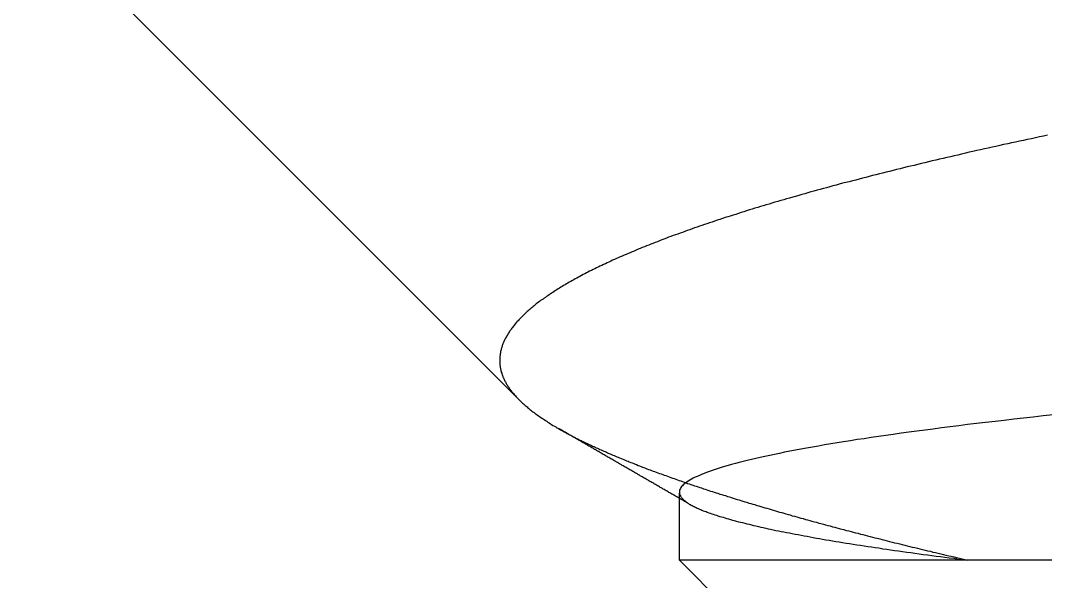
# Model space of a CAD drawing. Header units: millimetres. Extents: x 0 to 36.4, y -3.4 to 62.
# Drawn here: x 29.589 to 30.147, y 55.381 to 55.686 of the extents above; entities that cross this region are included whole.
import ezdxf

# ---------------------------------------------------------------- set-up
doc = ezdxf.new("R2010")
doc.units = ezdxf.units.MM

msp = doc.modelspace()

# ---------------------------------------------------------------- linework, layer by layer
at = {"color": 7, "linetype": 'Continuous'}
for p, q in [((29.8603, 55.4795), (29.5886, 55.7512)), ((30.148, 55.6237), (30.1458, 55.6232)), ((30.122, 55.6181), (30.1199, 55.6176)), ((30.1241, 55.6186), (30.122, 55.6181)), ((30.1263, 55.619), (30.1241, 55.6186)), ((30.1284, 55.6195), (30.1263, 55.619)), ((30.1305, 55.62), (30.1284, 55.6195)), ((30.1327, 55.6204), (30.1305, 55.62)), ((30.1349, 55.6209), (30.1327, 55.6204)), ((30.137, 55.6214), (30.1349, 55.6209)), ((30.1392, 55.6218), (30.137, 55.6214)), ((30.1414, 55.6223), (30.1392, 55.6218)), ((30.1436, 55.6228), (30.1414, 55.6223)), ((30.1458, 55.6232), (30.1436, 55.6228)), ((30.0972, 55.6125), (30.0951, 55.612)), ((30.0992, 55.6129), (30.0972, 55.6125)), ((30.1012, 55.6134), (30.0992, 55.6129)), ((30.1033, 55.6139), (30.1012, 55.6134)), ((30.1053, 55.6144), (30.1033, 55.6139)), ((30.1074, 55.6148), (30.1053, 55.6144)), ((30.1095, 55.6153), (30.1074, 55.6148)), ((30.1115, 55.6158), (30.1095, 55.6153)), ((30.1136, 55.6162), (30.1115, 55.6158)), ((30.1157, 55.6167), (30.1136, 55.6162)), ((30.1178, 55.6172), (30.1157, 55.6167)), ((30.1199, 55.6176), (30.1178, 55.6172)), ((30.0734, 55.6068), (30.0715, 55.6064)), ((30.0754, 55.6073), (30.0734, 55.6068)), ((30.0773, 55.6078), (30.0754, 55.6073)), ((30.0792, 55.6083), (30.0773, 55.6078)), ((30.0812, 55.6087), (30.0792, 55.6083)), ((30.0832, 55.6092), (30.0812, 55.6087)), ((30.0851, 55.6097), (30.0832, 55.6092)), ((30.0871, 55.6101), (30.0851, 55.6097)), ((30.0891, 55.6106), (30.0871, 55.6101)), ((30.0911, 55.6111), (30.0891, 55.6106)), ((30.0931, 55.6115), (30.0911, 55.6111)), ((30.0951, 55.612), (30.0931, 55.6115)), ((30.0508, 55.6012), (30.049, 55.6007)), ((30.0527, 55.6017), (30.0508, 55.6012)), ((30.0545, 55.6022), (30.0527, 55.6017)), ((30.0564, 55.6026), (30.0545, 55.6022)), ((30.0582, 55.6031), (30.0564, 55.6026)), ((30.0601, 55.6036), (30.0582, 55.6031)), ((30.062, 55.604), (30.0601, 55.6036)), ((30.0639, 55.6045), (30.062, 55.604)), ((30.0658, 55.605), (30.0639, 55.6045)), ((30.0677, 55.6054), (30.0658, 55.605)), ((30.0696, 55.6059), (30.0677, 55.6054)), ((30.0715, 55.6064), (30.0696, 55.6059)), ((30.0294, 55.5956), (30.0277, 55.5951)), ((30.0311, 55.5961), (30.0294, 55.5956)), ((30.0329, 55.5965), (30.0311, 55.5961)), ((30.0346, 55.597), (30.0329, 55.5965)), ((30.0364, 55.5975), (30.0346, 55.597)), ((30.0382, 55.5979), (30.0364, 55.5975)), ((30.04, 55.5984), (30.0382, 55.5979)), ((30.0418, 55.5989), (30.04, 55.5984)), ((30.0436, 55.5993), (30.0418, 55.5989)), ((30.0454, 55.5998), (30.0436, 55.5993)), ((30.0472, 55.6003), (30.0454, 55.5998)), ((30.049, 55.6007), (30.0472, 55.6003)), ((30.0092, 55.59), (30.0075, 55.5895)), ((30.0108, 55.5904), (30.0092, 55.59)), ((30.0125, 55.5909), (30.0108, 55.5904)), ((30.0141, 55.5914), (30.0125, 55.5909)), ((30.0158, 55.5918), (30.0141, 55.5914)), ((30.0175, 55.5923), (30.0158, 55.5918)), ((30.0191, 55.5928), (30.0175, 55.5923)), ((30.0208, 55.5932), (30.0191, 55.5928)), ((30.0225, 55.5937), (30.0208, 55.5932)), ((30.0242, 55.5942), (30.0225, 55.5937)), ((30.0259, 55.5946), (30.0242, 55.5942)), ((30.0277, 55.5951), (30.0259, 55.5946)), ((29.9902, 55.5844), (29.9886, 55.5839)), ((29.9917, 55.5848), (29.9902, 55.5844)), ((29.9932, 55.5853), (29.9917, 55.5848)), ((29.9948, 55.5858), (29.9932, 55.5853)), ((29.9964, 55.5862), (29.9948, 55.5858)), ((29.9979, 55.5867), (29.9964, 55.5862)), ((29.9995, 55.5872), (29.9979, 55.5867)), ((30.0011, 55.5876), (29.9995, 55.5872)), ((30.0027, 55.5881), (30.0011, 55.5876)), ((30.0043, 55.5886), (30.0027, 55.5881)), ((30.0059, 55.589), (30.0043, 55.5886)), ((30.0075, 55.5895), (30.0059, 55.589)), ((29.9724, 55.5788), (29.9709, 55.5783)), ((29.9738, 55.5792), (29.9724, 55.5788)), ((29.9752, 55.5797), (29.9738, 55.5792)), ((29.9767, 55.5802), (29.9752, 55.5797)), ((29.9782, 55.5806), (29.9767, 55.5802)), ((29.9796, 55.5811), (29.9782, 55.5806)), ((29.9811, 55.5816), (29.9796, 55.5811)), ((29.9826, 55.582), (29.9811, 55.5816)), ((29.9841, 55.5825), (29.9826, 55.582)), ((29.9856, 55.583), (29.9841, 55.5825)), ((29.9871, 55.5834), (29.9856, 55.583)), ((29.9886, 55.5839), (29.9871, 55.5834)), ((29.9558, 55.5732), (29.9544, 55.5727)), ((29.9571, 55.5736), (29.9558, 55.5732)), ((29.9584, 55.5741), (29.9571, 55.5736)), ((29.9598, 55.5746), (29.9584, 55.5741)), ((29.9612, 55.575), (29.9598, 55.5746)), ((29.9625, 55.5755), (29.9612, 55.575)), ((29.9639, 55.576), (29.9625, 55.5755)), ((29.9653, 55.5764), (29.9639, 55.576)), ((29.9667, 55.5769), (29.9653, 55.5764)), ((29.9681, 55.5774), (29.9667, 55.5769)), ((29.9695, 55.5778), (29.9681, 55.5774)), ((29.9709, 55.5783), (29.9695, 55.5778)), ((29.9404, 55.5676), (29.9391, 55.5671)), ((29.9416, 55.5681), (29.9404, 55.5676)), ((29.9429, 55.5685), (29.9416, 55.5681)), ((29.9441, 55.569), (29.9429, 55.5685)), ((29.9454, 55.5694), (29.9441, 55.569)), ((29.9466, 55.5699), (29.9454, 55.5694)), ((29.9479, 55.5704), (29.9466, 55.5699)), ((29.9492, 55.5708), (29.9479, 55.5704)), ((29.9505, 55.5713), (29.9492, 55.5708)), ((29.9518, 55.5718), (29.9505, 55.5713)), ((29.9531, 55.5722), (29.9518, 55.5718)), ((29.9544, 55.5727), (29.9531, 55.5722)), ((29.9273, 55.5625), (29.9262, 55.562)), ((29.9285, 55.563), (29.9273, 55.5625)), ((29.9296, 55.5634), (29.9285, 55.563)), ((29.9308, 55.5639), (29.9296, 55.5634)), ((29.932, 55.5643), (29.9308, 55.5639)), ((29.9331, 55.5648), (29.932, 55.5643)), ((29.9343, 55.5653), (29.9331, 55.5648)), ((29.9355, 55.5657), (29.9343, 55.5653)), ((29.9367, 55.5662), (29.9355, 55.5657)), ((29.9379, 55.5667), (29.9367, 55.5662)), ((29.9391, 55.5671), (29.9379, 55.5667)), ((29.9132, 55.5565), (29.9122, 55.556)), ((29.9142, 55.557), (29.9132, 55.5565)), ((29.9153, 55.5574), (29.9142, 55.557)), ((29.9163, 55.5579), (29.9153, 55.5574)), ((29.9174, 55.5583), (29.9163, 55.5579)), ((29.9185, 55.5588), (29.9174, 55.5583)), ((29.9195, 55.5593), (29.9185, 55.5588)), ((29.9206, 55.5597), (29.9195, 55.5593)), ((29.9217, 55.5602), (29.9206, 55.5597)), ((29.9228, 55.5606), (29.9217, 55.5602)), ((29.9239, 55.5611), (29.9228, 55.5606)), ((29.9251, 55.5616), (29.9239, 55.5611)), ((29.9262, 55.562), (29.9251, 55.5616)), ((29.9014, 55.551), (29.9005, 55.5505)), ((29.9023, 55.5514), (29.9014, 55.551)), ((29.9033, 55.5519), (29.9023, 55.5514)), ((29.9042, 55.5523), (29.9033, 55.5519)), ((29.9052, 55.5528), (29.9042, 55.5523)), ((29.9062, 55.5533), (29.9052, 55.5528)), ((29.9072, 55.5537), (29.9062, 55.5533)), ((29.9081, 55.5542), (29.9072, 55.5537)), ((29.9091, 55.5546), (29.9081, 55.5542)), ((29.9101, 55.5551), (29.9091, 55.5546)), ((29.9111, 55.5556), (29.9101, 55.5551)), ((29.9122, 55.556), (29.9111, 55.5556)), ((29.8908, 55.5455), (29.89, 55.545)), ((29.8916, 55.5459), (29.8908, 55.5455)), ((29.8925, 55.5464), (29.8916, 55.5459)), ((29.8933, 55.5468), (29.8925, 55.5464)), ((29.8942, 55.5473), (29.8933, 55.5468)), ((29.8951, 55.5478), (29.8942, 55.5473)), ((29.896, 55.5482), (29.8951, 55.5478)), ((29.8968, 55.5487), (29.896, 55.5482)), ((29.8977, 55.5491), (29.8968, 55.5487)), ((29.8986, 55.5496), (29.8977, 55.5491)), ((29.8996, 55.55), (29.8986, 55.5496)), ((29.9005, 55.5505), (29.8996, 55.55)), ((29.8814, 55.54), (29.8807, 55.5395)), ((29.8821, 55.5404), (29.8814, 55.54)), ((29.8829, 55.5409), (29.8821, 55.5404)), ((29.8836, 55.5413), (29.8829, 55.5409)), ((29.8844, 55.5418), (29.8836, 55.5413)), ((29.8852, 55.5423), (29.8844, 55.5418)), ((29.886, 55.5427), (29.8852, 55.5423)), ((29.8867, 55.5432), (29.886, 55.5427)), ((29.8875, 55.5436), (29.8867, 55.5432)), ((29.8883, 55.5441), (29.8875, 55.5436)), ((29.8892, 55.5445), (29.8883, 55.5441)), ((29.89, 55.545), (29.8892, 55.5445)), ((29.8732, 55.5345), (29.8726, 55.534)), ((29.8738, 55.5349), (29.8732, 55.5345)), ((29.8745, 55.5354), (29.8738, 55.5349)), ((29.8751, 55.5359), (29.8745, 55.5354)), ((29.8758, 55.5363), (29.8751, 55.5359)), ((29.8765, 55.5368), (29.8758, 55.5363)), ((29.8771, 55.5372), (29.8765, 55.5368)), ((29.8778, 55.5377), (29.8771, 55.5372)), ((29.8785, 55.5381), (29.8778, 55.5377)), ((29.8792, 55.5386), (29.8785, 55.5381)), ((29.88, 55.5391), (29.8792, 55.5386)), ((29.8807, 55.5395), (29.88, 55.5391)), ((29.8657, 55.5286), (29.8652, 55.5281)), ((29.8662, 55.529), (29.8657, 55.5286)), ((29.8667, 55.5295), (29.8662, 55.529)), ((29.8673, 55.5299), (29.8667, 55.5295)), ((29.8678, 55.5304), (29.8673, 55.5299)), ((29.8684, 55.5308), (29.8678, 55.5304)), ((29.869, 55.5313), (29.8684, 55.5308)), ((29.8695, 55.5318), (29.869, 55.5313)), ((29.8701, 55.5322), (29.8695, 55.5318)), ((29.8707, 55.5327), (29.8701, 55.5322)), ((29.8713, 55.5331), (29.8707, 55.5327)), ((29.8719, 55.5336), (29.8713, 55.5331)), ((29.8726, 55.534), (29.8719, 55.5336)), ((29.86, 55.5231), (29.8596, 55.5227)), ((29.8604, 55.5236), (29.86, 55.5231)), ((29.8609, 55.524), (29.8604, 55.5236)), ((29.8613, 55.5245), (29.8609, 55.524)), ((29.8618, 55.5249), (29.8613, 55.5245)), ((29.8622, 55.5254), (29.8618, 55.5249)), ((29.8627, 55.5258), (29.8622, 55.5254)), ((29.8632, 55.5263), (29.8627, 55.5258)), ((29.8636, 55.5268), (29.8632, 55.5263)), ((29.8641, 55.5272), (29.8636, 55.5268)), ((29.8646, 55.5277), (29.8641, 55.5272)), ((29.8652, 55.5281), (29.8646, 55.5277)), ((29.8556, 55.5177), (29.8552, 55.5172)), ((29.8559, 55.5181), (29.8556, 55.5177)), ((29.8562, 55.5186), (29.8559, 55.5181)), ((29.8566, 55.519), (29.8562, 55.5186)), ((29.8569, 55.5195), (29.8566, 55.519)), ((29.8573, 55.5199), (29.8569, 55.5195)), ((29.8576, 55.5204), (29.8573, 55.5199)), ((29.858, 55.5209), (29.8576, 55.5204)), ((29.8584, 55.5213), (29.858, 55.5209)), ((29.8588, 55.5218), (29.8584, 55.5213)), ((29.8592, 55.5222), (29.8588, 55.5218)), ((29.8596, 55.5227), (29.8592, 55.5222)), ((29.8521, 55.5118), (29.8519, 55.5114)), ((29.8523, 55.5123), (29.8521, 55.5118)), ((29.8526, 55.5127), (29.8523, 55.5123)), ((29.8528, 55.5132), (29.8526, 55.5127)), ((29.853, 55.5136), (29.8528, 55.5132)), ((29.8533, 55.5141), (29.853, 55.5136)), ((29.8535, 55.5145), (29.8533, 55.5141)), ((29.8538, 55.515), (29.8535, 55.5145)), ((29.8541, 55.5154), (29.8538, 55.515)), ((29.8544, 55.5159), (29.8541, 55.5154)), ((29.8546, 55.5163), (29.8544, 55.5159)), ((29.8549, 55.5168), (29.8546, 55.5163)), ((29.8552, 55.5172), (29.8549, 55.5168)), ((29.8502, 55.5065), (29.8501, 55.506)), ((29.8504, 55.5069), (29.8502, 55.5065)), ((29.8505, 55.5074), (29.8504, 55.5069)), ((29.8506, 55.5078), (29.8505, 55.5074)), ((29.8507, 55.5083), (29.8506, 55.5078)), ((29.8509, 55.5087), (29.8507, 55.5083)), ((29.851, 55.5091), (29.8509, 55.5087)), ((29.8512, 55.5096), (29.851, 55.5091)), ((29.8514, 55.51), (29.8512, 55.5096)), ((29.8515, 55.5105), (29.8514, 55.51)), ((29.8517, 55.5109), (29.8515, 55.5105)), ((29.8519, 55.5114), (29.8517, 55.5109)), ((29.8497, 55.5029), (29.8496, 55.5025)), ((29.8496, 55.5025), (29.8496, 55.502)), ((29.8496, 55.502), (29.8496, 55.5016)), ((29.8496, 55.5016), (29.8496, 55.5012)), ((29.8496, 55.5012), (29.8496, 55.5007)), ((29.8496, 55.5007), (29.8496, 55.5003)), ((29.8498, 55.5038), (29.8497, 55.5034)), ((29.8497, 55.5034), (29.8497, 55.5029)), ((29.8499, 55.5047), (29.8498, 55.5043)), ((29.8498, 55.5043), (29.8498, 55.5038)), ((29.85, 55.5051), (29.8499, 55.5047)), ((29.8501, 55.5056), (29.85, 55.5051)), ((29.8501, 55.506), (29.8501, 55.5056)), ((29.8496, 55.5003), (29.8496, 55.4998)), ((29.8496, 55.4998), (29.8497, 55.4994)), ((29.8497, 55.4994), (29.8497, 55.499)), ((29.8497, 55.499), (29.8497, 55.4985)), ((29.8497, 55.4985), (29.8498, 55.4981)), ((29.8498, 55.4981), (29.8499, 55.4976)), ((29.8499, 55.4976), (29.8499, 55.4972)), ((29.8499, 55.4972), (29.85, 55.4968)), ((29.85, 55.4968), (29.8501, 55.4963)), ((29.8501, 55.4963), (29.8502, 55.4959)), ((29.8502, 55.4959), (29.8503, 55.4955)), ((29.8503, 55.4955), (29.8504, 55.495)), ((29.8504, 55.495), (29.8505, 55.4946)), ((29.8505, 55.4946), (29.8507, 55.4941)), ((29.8507, 55.4941), (29.8508, 55.4937)), ((29.8508, 55.4937), (29.8509, 55.4933)), ((29.8509, 55.4933), (29.8511, 55.4928)), ((29.8511, 55.4928), (29.8513, 55.4924)), ((29.8513, 55.4924), (29.8514, 55.492)), ((29.8514, 55.492), (29.8516, 55.4915)), ((29.8516, 55.4915), (29.8518, 55.4911)), ((29.8518, 55.4911), (29.852, 55.4907)), ((29.852, 55.4907), (29.8522, 55.4903)), ((29.8522, 55.4903), (29.8524, 55.4898)), ((29.8524, 55.4898), (29.8527, 55.4894)), ((29.8527, 55.4894), (29.8529, 55.489)), ((29.8529, 55.489), (29.8531, 55.4885)), ((29.8531, 55.4885), (29.8534, 55.4881)), ((29.8534, 55.4881), (29.8537, 55.4877)), ((29.8537, 55.4877), (29.8539, 55.4872)), ((29.8539, 55.4872), (29.8542, 55.4868)), ((29.8542, 55.4868), (29.8545, 55.4864)), ((29.8545, 55.4864), (29.8548, 55.486)), ((29.8548, 55.486), (29.8551, 55.4855)), ((29.8551, 55.4855), (29.8554, 55.4851)), ((29.8554, 55.4851), (29.8557, 55.4847)), ((29.8557, 55.4847), (29.856, 55.4842)), ((29.856, 55.4842), (29.8564, 55.4838)), ((29.8564, 55.4838), (29.8567, 55.4834)), ((29.8567, 55.4834), (29.8571, 55.483)), ((29.8571, 55.483), (29.8575, 55.4825)), ((29.8575, 55.4825), (29.8578, 55.4821)), ((29.8578, 55.4821), (29.8582, 55.4817)), ((29.8582, 55.4817), (29.8586, 55.4812)), ((29.8586, 55.4812), (29.859, 55.4808)), ((29.859, 55.4808), (29.8594, 55.4804)), ((29.8594, 55.4804), (29.8598, 55.48)), ((29.8598, 55.48), (29.8603, 55.4795)), ((29.8603, 55.4795), (29.8607, 55.4791)), ((29.8607, 55.4791), (29.8611, 55.4787)), ((29.8611, 55.4787), (29.8616, 55.4782)), ((29.8616, 55.4782), (29.8621, 55.4778)), ((29.8621, 55.4778), (29.8625, 55.4774)), ((29.8625, 55.4774), (29.863, 55.477)), ((29.863, 55.477), (29.8635, 55.4765)), ((29.8635, 55.4765), (29.864, 55.4761)), ((29.864, 55.4761), (29.8645, 55.4757)), ((29.8645, 55.4757), (29.865, 55.4752)), ((29.865, 55.4752), (29.8655, 55.4748)), ((29.8655, 55.4748), (29.8661, 55.4744)), ((29.8661, 55.4744), (29.8666, 55.4739)), ((29.8666, 55.4739), (29.8672, 55.4735)), ((29.8672, 55.4735), (29.8677, 55.4731)), ((29.8677, 55.4731), (29.8683, 55.4727)), ((29.8683, 55.4727), (29.8689, 55.4722)), ((29.8689, 55.4722), (29.8695, 55.4718)), ((29.8695, 55.4718), (29.8701, 55.4714)), ((29.8701, 55.4714), (29.8707, 55.4709)), ((29.8707, 55.4709), (29.8713, 55.4705)), ((29.8713, 55.4705), (29.8719, 55.4701)), ((29.8719, 55.4701), (29.8725, 55.4696)), ((29.8725, 55.4696), (29.8732, 55.4692)), ((29.8732, 55.4692), (29.8738, 55.4688)), ((29.8738, 55.4688), (29.8745, 55.4683)), ((29.8745, 55.4683), (29.8752, 55.4679)), ((29.8752, 55.4679), (29.8758, 55.4675)), ((29.8758, 55.4675), (29.8765, 55.467)), ((30.1143, 55.4673), (30.1094, 55.4667)), ((30.1194, 55.4678), (30.1143, 55.4673)), ((30.1244, 55.4684), (30.1194, 55.4678)), ((30.1296, 55.469), (30.1244, 55.4684)), ((30.1349, 55.4696), (30.1296, 55.469)), ((30.1402, 55.4702), (30.1349, 55.4696)), ((30.1456, 55.4708), (30.1402, 55.4702)), ((30.151, 55.4714), (30.1456, 55.4708)), ((29.8765, 55.467), (29.8772, 55.4666)), ((29.8772, 55.4666), (29.8779, 55.4662)), ((29.8779, 55.4662), (29.8786, 55.4657)), ((29.8786, 55.4657), (29.8794, 55.4653)), ((29.8794, 55.4653), (29.8801, 55.4649)), ((29.8801, 55.4649), (29.8808, 55.4644)), ((29.8808, 55.4644), (29.8816, 55.464)), ((29.8822, 55.4637), (29.8816, 55.464)), ((29.8816, 55.464), (29.8821, 55.4637)), ((29.8821, 55.4637), (29.8826, 55.4634)), ((29.8827, 55.4634), (29.8822, 55.4637)), ((29.8826, 55.4634), (29.8831, 55.4631)), ((29.8832, 55.4631), (29.8827, 55.4634)), ((29.8831, 55.4631), (29.8837, 55.4628)), ((29.8837, 55.4628), (29.8832, 55.4631)), ((29.8842, 55.4625), (29.8837, 55.4628)), ((29.8837, 55.4628), (29.8842, 55.4625)), ((29.8848, 55.4622), (29.8842, 55.4625)), ((29.8842, 55.4625), (29.8847, 55.4622)), ((29.8847, 55.4622), (29.8853, 55.4619)), ((29.8853, 55.4619), (29.8848, 55.4622)), ((29.8858, 55.4616), (29.8853, 55.4619)), ((29.8853, 55.4619), (29.8858, 55.4616)), ((29.8863, 55.4613), (29.8858, 55.4616)), ((29.8858, 55.4616), (29.8864, 55.4613)), ((30.0725, 55.4619), (30.0682, 55.4614)), ((30.0768, 55.4625), (30.0725, 55.4619)), ((30.0813, 55.4631), (30.0768, 55.4625)), ((30.0858, 55.4637), (30.0813, 55.4631)), ((30.0903, 55.4643), (30.0858, 55.4637)), ((30.095, 55.4649), (30.0903, 55.4643)), ((30.0997, 55.4655), (30.095, 55.4649)), ((30.1045, 55.4661), (30.0997, 55.4655)), ((30.1094, 55.4667), (30.1045, 55.4661)), ((29.8868, 55.461), (29.8863, 55.4613)), ((29.8864, 55.4613), (29.8869, 55.461)), ((29.8873, 55.4607), (29.8868, 55.461)), ((29.8869, 55.461), (29.8875, 55.4607)), ((29.8879, 55.4604), (29.8873, 55.4607)), ((29.8875, 55.4607), (29.8881, 55.4604)), ((29.8884, 55.4601), (29.8879, 55.4604)), ((29.8881, 55.4604), (29.8886, 55.4601)), ((29.8889, 55.4598), (29.8884, 55.4601)), ((29.8886, 55.4601), (29.8892, 55.4598)), ((29.8894, 55.4595), (29.8889, 55.4598)), ((29.8892, 55.4598), (29.8898, 55.4595)), ((29.8899, 55.4592), (29.8894, 55.4595)), ((29.8898, 55.4595), (29.8904, 55.4592)), ((29.8905, 55.4589), (29.8899, 55.4592)), ((29.8904, 55.4592), (29.8909, 55.4589)), ((29.891, 55.4586), (29.8905, 55.4589)), ((29.8909, 55.4589), (29.8915, 55.4586)), ((29.8915, 55.4583), (29.891, 55.4586)), ((29.8915, 55.4586), (29.8921, 55.4583)), ((29.892, 55.458), (29.8915, 55.4583)), ((29.8925, 55.4577), (29.892, 55.458)), ((29.8921, 55.4583), (29.8927, 55.458)), ((29.8931, 55.4574), (29.8925, 55.4577)), ((29.8927, 55.458), (29.8933, 55.4577)), ((29.8936, 55.4571), (29.8931, 55.4574)), ((29.8933, 55.4577), (29.8939, 55.4574)), ((29.8941, 55.4568), (29.8936, 55.4571)), ((29.8939, 55.4574), (29.8945, 55.4571)), ((29.8946, 55.4565), (29.8941, 55.4568)), ((29.8945, 55.4571), (29.8952, 55.4568)), ((29.8951, 55.4562), (29.8946, 55.4565)), ((29.8956, 55.4559), (29.8951, 55.4562)), ((29.8952, 55.4568), (29.8958, 55.4565)), ((29.8958, 55.4565), (29.8964, 55.4562)), ((29.8964, 55.4562), (29.897, 55.4559)), ((30.0334, 55.4561), (30.0299, 55.4556)), ((30.0369, 55.4567), (30.0334, 55.4561)), ((30.0406, 55.4573), (30.0369, 55.4567)), ((30.0443, 55.4579), (30.0406, 55.4573)), ((30.0481, 55.4584), (30.0443, 55.4579)), ((30.0519, 55.459), (30.0481, 55.4584)), ((30.0559, 55.4596), (30.0519, 55.459)), ((30.0599, 55.4602), (30.0559, 55.4596)), ((30.064, 55.4608), (30.0599, 55.4602)), ((30.0682, 55.4614), (30.064, 55.4608)), ((29.8962, 55.4556), (29.8956, 55.4559)), ((29.8967, 55.4553), (29.8962, 55.4556)), ((29.8972, 55.455), (29.8967, 55.4553)), ((29.897, 55.4559), (29.8977, 55.4556)), ((29.8977, 55.4547), (29.8972, 55.455)), ((29.8977, 55.4556), (29.8983, 55.4553)), ((29.8982, 55.4544), (29.8977, 55.4547)), ((29.8988, 55.4541), (29.8982, 55.4544)), ((29.8983, 55.4553), (29.8989, 55.455)), ((29.8993, 55.4538), (29.8988, 55.4541)), ((29.8989, 55.455), (29.8996, 55.4547)), ((29.8998, 55.4535), (29.8993, 55.4538)), ((29.8996, 55.4547), (29.9002, 55.4544)), ((29.9003, 55.4532), (29.8998, 55.4535)), ((29.9002, 55.4544), (29.9009, 55.4541)), ((29.9008, 55.4529), (29.9003, 55.4532)), ((29.9013, 55.4526), (29.9008, 55.4529)), ((29.9009, 55.4541), (29.9016, 55.4538)), ((29.9019, 55.4523), (29.9013, 55.4526)), ((29.9016, 55.4538), (29.9022, 55.4535)), ((29.9024, 55.452), (29.9019, 55.4523)), ((29.9022, 55.4535), (29.9029, 55.4532)), ((29.9029, 55.4517), (29.9024, 55.452)), ((29.9029, 55.4532), (29.9036, 55.4529)), ((29.9034, 55.4514), (29.9029, 55.4517)), ((29.9039, 55.4511), (29.9034, 55.4514)), ((29.9036, 55.4529), (29.9042, 55.4526)), ((29.9045, 55.4508), (29.9039, 55.4511)), ((29.9042, 55.4526), (29.9049, 55.4523)), ((29.905, 55.4505), (29.9045, 55.4508)), ((29.9049, 55.4523), (29.9056, 55.452)), ((29.9055, 55.4502), (29.905, 55.4505)), ((29.9056, 55.452), (29.9063, 55.4517)), ((29.9063, 55.4517), (29.907, 55.4514)), ((29.907, 55.4514), (29.9077, 55.4511)), ((29.9077, 55.4511), (29.9084, 55.4508)), ((29.9084, 55.4508), (29.9091, 55.4504)), ((29.9091, 55.4504), (29.9098, 55.4501)), ((30.002, 55.4504), (29.9993, 55.4499)), ((30.0048, 55.451), (30.002, 55.4504)), ((30.0077, 55.4516), (30.0048, 55.451)), ((30.0107, 55.4521), (30.0077, 55.4516)), ((30.0137, 55.4527), (30.0107, 55.4521)), ((30.0168, 55.4533), (30.0137, 55.4527)), ((30.02, 55.4538), (30.0168, 55.4533)), ((30.0232, 55.4544), (30.02, 55.4538)), ((30.0265, 55.455), (30.0232, 55.4544)), ((30.0299, 55.4556), (30.0265, 55.455)), ((29.906, 55.4499), (29.9055, 55.4502)), ((29.9065, 55.4496), (29.906, 55.4499)), ((29.9071, 55.4493), (29.9065, 55.4496)), ((29.9076, 55.449), (29.9071, 55.4493)), ((29.9081, 55.4487), (29.9076, 55.449)), ((29.9086, 55.4484), (29.9081, 55.4487)), ((29.9091, 55.4481), (29.9086, 55.4484)), ((29.9096, 55.4478), (29.9091, 55.4481)), ((29.9102, 55.4475), (29.9096, 55.4478)), ((29.9098, 55.4501), (29.9105, 55.4498)), ((29.9107, 55.4472), (29.9102, 55.4475)), ((29.9105, 55.4498), (29.9112, 55.4495)), ((29.9112, 55.4469), (29.9107, 55.4472)), ((29.9112, 55.4495), (29.912, 55.4492)), ((29.9117, 55.4466), (29.9112, 55.4469)), ((29.9122, 55.4463), (29.9117, 55.4466)), ((29.912, 55.4492), (29.9127, 55.4489)), ((29.9128, 55.446), (29.9122, 55.4463)), ((29.9127, 55.4489), (29.9134, 55.4486)), ((29.9133, 55.4457), (29.9128, 55.446)), ((29.9138, 55.4454), (29.9133, 55.4457)), ((29.9134, 55.4486), (29.9142, 55.4483)), ((29.9143, 55.4451), (29.9138, 55.4454)), ((29.9142, 55.4483), (29.9149, 55.448)), ((29.9148, 55.4448), (29.9143, 55.4451)), ((29.9153, 55.4445), (29.9148, 55.4448)), ((29.9149, 55.448), (29.9157, 55.4477)), ((29.9157, 55.4477), (29.9164, 55.4474)), ((29.9164, 55.4474), (29.9172, 55.4471)), ((29.9172, 55.4471), (29.9179, 55.4467)), ((29.9179, 55.4467), (29.9187, 55.4464)), ((29.9187, 55.4464), (29.9195, 55.4461)), ((29.9195, 55.4461), (29.9202, 55.4458)), ((29.9202, 55.4458), (29.921, 55.4455)), ((29.921, 55.4455), (29.9218, 55.4452)), ((29.9218, 55.4452), (29.9226, 55.4449)), ((29.9226, 55.4449), (29.9234, 55.4446)), ((29.978, 55.4449), (29.9759, 55.4443)), ((29.98, 55.4454), (29.978, 55.4449)), ((29.9822, 55.446), (29.98, 55.4454)), ((29.9844, 55.4465), (29.9822, 55.446)), ((29.9867, 55.4471), (29.9844, 55.4465)), ((29.9891, 55.4476), (29.9867, 55.4471)), ((29.9915, 55.4482), (29.9891, 55.4476)), ((29.9941, 55.4488), (29.9915, 55.4482)), ((29.9967, 55.4493), (29.9941, 55.4488)), ((29.9993, 55.4499), (29.9967, 55.4493)), ((29.9159, 55.4442), (29.9153, 55.4445)), ((29.9164, 55.4439), (29.9159, 55.4442)), ((29.9169, 55.4436), (29.9164, 55.4439)), ((29.9174, 55.4433), (29.9169, 55.4436)), ((29.9179, 55.443), (29.9174, 55.4433)), ((29.9185, 55.4427), (29.9179, 55.443)), ((29.919, 55.4424), (29.9185, 55.4427)), ((29.9195, 55.4421), (29.919, 55.4424)), ((29.92, 55.4418), (29.9195, 55.4421)), ((29.9205, 55.4415), (29.92, 55.4418)), ((29.921, 55.4412), (29.9205, 55.4415)), ((29.9216, 55.4409), (29.921, 55.4412)), ((29.9221, 55.4406), (29.9216, 55.4409)), ((29.9226, 55.4403), (29.9221, 55.4406)), ((29.9231, 55.44), (29.9226, 55.4403)), ((29.9236, 55.4397), (29.9231, 55.44)), ((29.9234, 55.4446), (29.9242, 55.4443)), ((29.9242, 55.4394), (29.9236, 55.4397)), ((29.9242, 55.4443), (29.925, 55.4439)), ((29.9247, 55.4391), (29.9242, 55.4394)), ((29.925, 55.4439), (29.9258, 55.4436)), ((29.9258, 55.4436), (29.9266, 55.4433)), ((29.9266, 55.4433), (29.9274, 55.443)), ((29.9274, 55.443), (29.9282, 55.4427)), ((29.9282, 55.4427), (29.929, 55.4424)), ((29.929, 55.4424), (29.9298, 55.4421)), ((29.9298, 55.4421), (29.9307, 55.4417)), ((29.9307, 55.4417), (29.9315, 55.4414)), ((29.9315, 55.4414), (29.9323, 55.4411)), ((29.9323, 55.4411), (29.9332, 55.4408)), ((29.9332, 55.4408), (29.934, 55.4405)), ((29.934, 55.4405), (29.9349, 55.4402)), ((29.9349, 55.4402), (29.9358, 55.4399)), ((29.9358, 55.4399), (29.9366, 55.4395)), ((29.9366, 55.4395), (29.9375, 55.4392)), ((29.9375, 55.4392), (29.9384, 55.4389)), ((29.9609, 55.4395), (29.9596, 55.439)), ((29.9623, 55.44), (29.9609, 55.4395)), ((29.9638, 55.4406), (29.9623, 55.44)), ((29.9653, 55.4411), (29.9638, 55.4406)), ((29.9669, 55.4416), (29.9653, 55.4411)), ((29.9686, 55.4422), (29.9669, 55.4416)), ((29.9703, 55.4427), (29.9686, 55.4422)), ((29.9721, 55.4433), (29.9703, 55.4427)), ((29.974, 55.4438), (29.9721, 55.4433)), ((29.9759, 55.4443), (29.974, 55.4438)), ((29.9252, 55.4388), (29.9247, 55.4391)), ((29.9257, 55.4385), (29.9252, 55.4388)), ((29.9262, 55.4382), (29.9257, 55.4385)), ((29.9268, 55.4379), (29.9262, 55.4382)), ((29.9273, 55.4376), (29.9268, 55.4379)), ((29.9278, 55.4373), (29.9273, 55.4376)), ((29.9283, 55.437), (29.9278, 55.4373)), ((29.9288, 55.4367), (29.9283, 55.437)), ((29.9293, 55.4364), (29.9288, 55.4367)), ((29.9299, 55.4361), (29.9293, 55.4364)), ((29.9304, 55.4358), (29.9299, 55.4361)), ((29.9309, 55.4355), (29.9304, 55.4358)), ((29.9314, 55.4352), (29.9309, 55.4355)), ((29.9319, 55.4349), (29.9314, 55.4352)), ((29.9325, 55.4346), (29.9319, 55.4349)), ((29.933, 55.4343), (29.9325, 55.4346)), ((29.9335, 55.434), (29.933, 55.4343)), ((29.934, 55.4337), (29.9335, 55.434)), ((29.9345, 55.4334), (29.934, 55.4337)), ((29.9384, 55.4389), (29.9392, 55.4386)), ((29.9392, 55.4386), (29.9401, 55.4383)), ((29.9401, 55.4383), (29.941, 55.438)), ((29.941, 55.438), (29.9419, 55.4376)), ((29.9419, 55.4376), (29.9428, 55.4373)), ((29.9428, 55.4373), (29.9437, 55.437)), ((29.9437, 55.437), (29.9446, 55.4367)), ((29.9446, 55.4367), (29.9455, 55.4364)), ((29.9455, 55.4364), (29.9464, 55.436)), ((29.9464, 55.436), (29.9473, 55.4357)), ((29.9473, 55.4357), (29.9482, 55.4354)), ((29.9482, 55.4354), (29.9491, 55.4351)), ((29.9491, 55.4351), (29.9501, 55.4348)), ((29.9502, 55.4338), (29.9496, 55.4333)), ((29.9501, 55.4348), (29.951, 55.4345)), ((29.9508, 55.4343), (29.9502, 55.4338)), ((29.9515, 55.4348), (29.9508, 55.4343)), ((29.951, 55.4345), (29.9519, 55.4341)), ((29.9523, 55.4353), (29.9515, 55.4348)), ((29.9519, 55.4341), (29.9529, 55.4338)), ((29.9531, 55.4358), (29.9523, 55.4353)), ((29.9529, 55.4338), (29.9538, 55.4335)), ((29.954, 55.4364), (29.9531, 55.4358)), ((29.955, 55.4369), (29.954, 55.4364)), ((29.9561, 55.4374), (29.955, 55.4369)), ((29.9572, 55.4379), (29.9561, 55.4374)), ((29.9584, 55.4384), (29.9572, 55.4379)), ((29.9596, 55.439), (29.9584, 55.4384)), ((29.935, 55.4331), (29.9345, 55.4334)), ((29.9356, 55.4328), (29.935, 55.4331)), ((29.9361, 55.4325), (29.9356, 55.4328)), ((29.9366, 55.4322), (29.9361, 55.4325)), ((29.9371, 55.4319), (29.9366, 55.4322)), ((29.9376, 55.4316), (29.9371, 55.4319)), ((29.9382, 55.4313), (29.9376, 55.4316)), ((29.9387, 55.431), (29.9382, 55.4313)), ((29.9392, 55.4307), (29.9387, 55.431)), ((29.9397, 55.4304), (29.9392, 55.4307)), ((29.9402, 55.4301), (29.9397, 55.4304)), ((29.9408, 55.4298), (29.9402, 55.4301)), ((29.9413, 55.4295), (29.9408, 55.4298)), ((29.9418, 55.4292), (29.9413, 55.4295)), ((29.9423, 55.4289), (29.9418, 55.4292)), ((29.9428, 55.4286), (29.9423, 55.4289)), ((29.9433, 55.4283), (29.9428, 55.4286)), ((29.9439, 55.428), (29.9433, 55.4283)), ((29.94749, 55.3923), (29.9475, 55.4287)), ((29.9476, 55.4303), (29.9475, 55.4298)), ((29.9475, 55.4298), (29.9475, 55.4293)), ((29.9475, 55.4293), (29.9475, 55.429)), ((29.9475, 55.429), (29.9475, 55.4287)), ((29.9475, 55.4287), (29.9476, 55.4285)), ((29.9478, 55.4308), (29.9476, 55.4303)), ((29.9476, 55.4285), (29.9476, 55.4282)), ((29.9476, 55.4282), (29.9477, 55.428)), ((29.948, 55.4313), (29.9478, 55.4308)), ((29.9483, 55.4318), (29.948, 55.4313)), ((29.9487, 55.4323), (29.9483, 55.4318)), ((29.9491, 55.4328), (29.9487, 55.4323)), ((29.9496, 55.4333), (29.9491, 55.4328)), ((29.9538, 55.4335), (29.9548, 55.4332)), ((29.9548, 55.4332), (29.9557, 55.4328)), ((29.9557, 55.4328), (29.9567, 55.4325)), ((29.9567, 55.4325), (29.9577, 55.4322)), ((29.9577, 55.4322), (29.9586, 55.4319)), ((29.9586, 55.4319), (29.9596, 55.4316)), ((29.9596, 55.4316), (29.9606, 55.4312)), ((29.9606, 55.4312), (29.9616, 55.4309)), ((29.9616, 55.4309), (29.9625, 55.4306)), ((29.9625, 55.4306), (29.9635, 55.4303)), ((29.9635, 55.4303), (29.9645, 55.4299)), ((29.9645, 55.4299), (29.9655, 55.4296)), ((29.9655, 55.4296), (29.9665, 55.4293)), ((29.9665, 55.4293), (29.9675, 55.429)), ((29.9675, 55.429), (29.9685, 55.4287)), ((29.9685, 55.4287), (29.9696, 55.4283)), ((29.9696, 55.4283), (29.9706, 55.428)), ((29.9444, 55.4277), (29.9439, 55.428)), ((29.9449, 55.4274), (29.9444, 55.4277)), ((29.9454, 55.4271), (29.9449, 55.4274)), ((29.9459, 55.4268), (29.9454, 55.4271)), ((29.9465, 55.4265), (29.9459, 55.4268)), ((29.947, 55.4262), (29.9465, 55.4265)), ((29.9476, 55.4259), (29.947, 55.4262)), ((29.9477, 55.4258), (29.9476, 55.4259)), ((29.9477, 55.428), (29.9478, 55.4277)), ((29.9479, 55.4257), (29.9477, 55.4258)), ((29.9478, 55.4277), (29.948, 55.4274)), ((29.948, 55.4257), (29.9479, 55.4257)), ((29.948, 55.4274), (29.9481, 55.4272)), ((29.9482, 55.4255), (29.948, 55.4257)), ((29.9481, 55.4272), (29.9483, 55.4269)), ((29.9485, 55.4254), (29.9482, 55.4255)), ((29.9483, 55.4269), (29.9484, 55.4266)), ((29.9484, 55.4266), (29.9486, 55.4264)), ((29.9486, 55.4264), (29.9489, 55.4261)), ((29.9488, 55.4251), (29.9487, 55.4253)), ((29.9488, 55.4251), (29.9487, 55.4253)), ((29.949, 55.4251), (29.9488, 55.4251)), ((29.9489, 55.4261), (29.9491, 55.4258)), ((29.949, 55.4252), (29.949, 55.4251)), ((29.9491, 55.4258), (29.9493, 55.4256)), ((29.9493, 55.4256), (29.9496, 55.4253)), ((29.9493, 55.4256), (29.9494, 55.4249)), ((29.9497, 55.4247), (29.9494, 55.4249)), ((29.9496, 55.4253), (29.9499, 55.425)), ((29.9496, 55.4253), (29.9497, 55.4247)), ((29.9501, 55.4244), (29.9497, 55.4247)), ((29.9499, 55.425), (29.9502, 55.4248)), ((29.9501, 55.4244), (29.9499, 55.425)), ((29.9503, 55.4243), (29.9501, 55.4244)), ((29.9502, 55.4248), (29.9506, 55.4245)), ((29.9504, 55.4242), (29.9503, 55.4243)), ((29.9506, 55.4245), (29.9509, 55.4242)), ((29.9509, 55.424), (29.9506, 55.4245)), ((29.9509, 55.4242), (29.9513, 55.4239)), ((29.9509, 55.4242), (29.9509, 55.424)), ((29.9513, 55.4239), (29.9511, 55.4239)), ((29.9513, 55.4239), (29.9517, 55.4237)), ((29.9515, 55.4236), (29.9513, 55.4239)), ((29.9517, 55.4235), (29.9515, 55.4236)), ((29.9517, 55.4237), (29.9521, 55.4234)), ((29.9518, 55.4235), (29.9517, 55.4235)), ((29.9521, 55.4233), (29.9518, 55.4235)), ((29.9521, 55.4234), (29.9525, 55.4231)), ((29.9521, 55.4234), (29.9521, 55.4233)), ((29.9525, 55.4231), (29.9529, 55.4228)), ((29.9527, 55.4229), (29.9525, 55.4231)), ((29.9529, 55.4228), (29.9527, 55.4229)), ((29.9529, 55.4228), (29.9534, 55.4226)), ((29.9534, 55.4228), (29.9534, 55.4226)), ((29.9534, 55.4226), (29.9539, 55.4223)), ((29.9706, 55.428), (29.9716, 55.4277)), ((29.9716, 55.4277), (29.9726, 55.4274)), ((29.9726, 55.4274), (29.9737, 55.427)), ((29.9737, 55.427), (29.9747, 55.4267)), ((29.9747, 55.4267), (29.9757, 55.4264)), ((29.9757, 55.4264), (29.9768, 55.4261)), ((29.9768, 55.4261), (29.9778, 55.4257)), ((29.9778, 55.4257), (29.9789, 55.4254)), ((29.9789, 55.4254), (29.98, 55.4251)), ((29.98, 55.4251), (29.981, 55.4248)), ((29.981, 55.4248), (29.9821, 55.4244)), ((29.9821, 55.4244), (29.9832, 55.4241)), ((29.9832, 55.4241), (29.9842, 55.4238)), ((29.9842, 55.4238), (29.9853, 55.4234)), ((29.9853, 55.4234), (29.9864, 55.4231)), ((29.9864, 55.4231), (29.9875, 55.4228)), ((29.9875, 55.4228), (29.9886, 55.4225)), ((29.9886, 55.4225), (29.9897, 55.4221)), ((29.9539, 55.4223), (29.9544, 55.422)), ((29.9544, 55.422), (29.9549, 55.4217)), ((29.9549, 55.4217), (29.9555, 55.4215)), ((29.9555, 55.4215), (29.956, 55.4212)), ((29.956, 55.4212), (29.9566, 55.4209)), ((29.9566, 55.4209), (29.9572, 55.4206)), ((29.9572, 55.4206), (29.9578, 55.4204)), ((29.9578, 55.4204), (29.9585, 55.4201)), ((29.9585, 55.4201), (29.9591, 55.4198)), ((29.9591, 55.4198), (29.9598, 55.4195)), ((29.9598, 55.4195), (29.9605, 55.4192)), ((29.9605, 55.4192), (29.9612, 55.419)), ((29.9612, 55.419), (29.962, 55.4187)), ((29.962, 55.4187), (29.9627, 55.4184)), ((29.9627, 55.4184), (29.9635, 55.4181)), ((29.9635, 55.4181), (29.9643, 55.4178)), ((29.9643, 55.4178), (29.9651, 55.4175)), ((29.9651, 55.4175), (29.9659, 55.4173)), ((29.9659, 55.4173), (29.9668, 55.417)), ((29.9668, 55.417), (29.9677, 55.4167)), ((29.9897, 55.4221), (29.9908, 55.4218)), ((29.9908, 55.4218), (29.9919, 55.4215)), ((29.9919, 55.4215), (29.993, 55.4211)), ((29.993, 55.4211), (29.9941, 55.4208)), ((29.9941, 55.4208), (29.9952, 55.4205)), ((29.9952, 55.4205), (29.9964, 55.4202)), ((29.9964, 55.4202), (29.9975, 55.4198)), ((29.9975, 55.4198), (29.9986, 55.4195)), ((29.9986, 55.4195), (29.9998, 55.4192)), ((29.9998, 55.4192), (30.0009, 55.4188)), ((30.0009, 55.4188), (30.002, 55.4185)), ((30.002, 55.4185), (30.0032, 55.4182)), ((30.0032, 55.4182), (30.0044, 55.4179)), ((30.0044, 55.4179), (30.0055, 55.4175)), ((30.0055, 55.4175), (30.0067, 55.4172)), ((30.0067, 55.4172), (30.0078, 55.4169)), ((30.0078, 55.4169), (30.009, 55.4165)), ((29.9677, 55.4167), (29.9685, 55.4164)), ((29.9685, 55.4164), (29.9695, 55.4161)), ((29.9695, 55.4161), (29.9704, 55.4158)), ((29.9704, 55.4158), (29.9713, 55.4156)), ((29.9713, 55.4156), (29.9723, 55.4153)), ((29.9723, 55.4153), (29.9733, 55.415)), ((29.9733, 55.415), (29.9743, 55.4147)), ((29.9743, 55.4147), (29.9753, 55.4144)), ((29.9753, 55.4144), (29.9764, 55.4141)), ((29.9764, 55.4141), (29.9774, 55.4138)), ((29.9774, 55.4138), (29.9785, 55.4135)), ((29.9785, 55.4135), (29.9796, 55.4132)), ((29.9796, 55.4132), (29.9808, 55.413)), ((29.9808, 55.413), (29.9819, 55.4127)), ((29.9819, 55.4127), (29.9831, 55.4124)), ((29.9831, 55.4124), (29.9843, 55.4121)), ((29.9843, 55.4121), (29.9855, 55.4118)), ((29.9855, 55.4118), (29.9867, 55.4115)), ((29.9867, 55.4115), (29.9879, 55.4112)), ((30.009, 55.4165), (30.0102, 55.4162)), ((30.0102, 55.4162), (30.0114, 55.4159)), ((30.0114, 55.4159), (30.0125, 55.4155)), ((30.0125, 55.4155), (30.0137, 55.4152)), ((30.0137, 55.4152), (30.0149, 55.4149)), ((30.0149, 55.4149), (30.0161, 55.4145)), ((30.0161, 55.4145), (30.0173, 55.4142)), ((30.0173, 55.4142), (30.0185, 55.4139)), ((30.0185, 55.4139), (30.0197, 55.4135)), ((30.0197, 55.4135), (30.021, 55.4132)), ((30.021, 55.4132), (30.0222, 55.4129)), ((30.0222, 55.4129), (30.0234, 55.4125)), ((30.0234, 55.4125), (30.0246, 55.4122)), ((30.0246, 55.4122), (30.0259, 55.4119)), ((30.0259, 55.4119), (30.0271, 55.4115)), ((30.0271, 55.4115), (30.0283, 55.4112)), ((29.9879, 55.4112), (29.9892, 55.4109)), ((29.9892, 55.4109), (29.9905, 55.4106)), ((29.9905, 55.4106), (29.9918, 55.4103)), ((29.9918, 55.4103), (29.9931, 55.41)), ((29.9931, 55.41), (29.9945, 55.4097)), ((29.9945, 55.4097), (29.9958, 55.4094)), ((29.9958, 55.4094), (29.9972, 55.4091)), ((29.9972, 55.4091), (29.9986, 55.4088)), ((29.9986, 55.4088), (30, 55.4085)), ((30, 55.4085), (30.0015, 55.4082)), ((30.0015, 55.4082), (30.003, 55.4079)), ((30.003, 55.4079), (30.0044, 55.4077)), ((30.0044, 55.4077), (30.0059, 55.4074)), ((30.0059, 55.4074), (30.0075, 55.4071)), ((30.0075, 55.4071), (30.009, 55.4068)), ((30.009, 55.4068), (30.0106, 55.4065)), ((30.0106, 55.4065), (30.0122, 55.4062)), ((30.0122, 55.4062), (30.0138, 55.4059)), ((30.0138, 55.4059), (30.0154, 55.4056)), ((30.0283, 55.4112), (30.0296, 55.4109)), ((30.0296, 55.4109), (30.0308, 55.4105)), ((30.0308, 55.4105), (30.0321, 55.4102)), ((30.0321, 55.4102), (30.0333, 55.4099)), ((30.0333, 55.4099), (30.0346, 55.4095)), ((30.0346, 55.4095), (30.0359, 55.4092)), ((30.0359, 55.4092), (30.0371, 55.4089)), ((30.0371, 55.4089), (30.0384, 55.4085)), ((30.0384, 55.4085), (30.0397, 55.4082)), ((30.0397, 55.4082), (30.041, 55.4079)), ((30.041, 55.4079), (30.0422, 55.4075)), ((30.0422, 55.4075), (30.0435, 55.4072)), ((30.0435, 55.4072), (30.0448, 55.4069)), ((30.0448, 55.4069), (30.0461, 55.4065)), ((30.0461, 55.4065), (30.0474, 55.4062)), ((30.0474, 55.4062), (30.0487, 55.4059)), ((30.0487, 55.4059), (30.05, 55.4055)), ((30.0154, 55.4056), (30.017, 55.4053)), ((30.017, 55.4053), (30.0187, 55.405)), ((30.0187, 55.405), (30.0204, 55.4047)), ((30.0204, 55.4047), (30.0221, 55.4043)), ((30.0221, 55.4043), (30.0238, 55.404)), ((30.0238, 55.404), (30.0255, 55.4037)), ((30.0255, 55.4037), (30.0273, 55.4034)), ((30.0273, 55.4034), (30.0291, 55.4031)), ((30.0291, 55.4031), (30.0309, 55.4028)), ((30.0309, 55.4028), (30.0327, 55.4025)), ((30.0327, 55.4025), (30.0346, 55.4022)), ((30.0346, 55.4022), (30.0364, 55.4019)), ((30.0364, 55.4019), (30.0383, 55.4016)), ((30.0383, 55.4016), (30.0402, 55.4013)), ((30.0402, 55.4013), (30.0422, 55.401)), ((30.0422, 55.401), (30.0441, 55.4007)), ((30.0441, 55.4007), (30.0461, 55.4004)), ((30.0461, 55.4004), (30.0481, 55.4001)), ((30.05, 55.4055), (30.0514, 55.4052)), ((30.0514, 55.4052), (30.0527, 55.4048)), ((30.0527, 55.4048), (30.054, 55.4045)), ((30.054, 55.4045), (30.0553, 55.4042)), ((30.0553, 55.4042), (30.0567, 55.4038)), ((30.0567, 55.4038), (30.058, 55.4035)), ((30.058, 55.4035), (30.0593, 55.4032)), ((30.0593, 55.4032), (30.0607, 55.4028)), ((30.0607, 55.4028), (30.062, 55.4025)), ((30.062, 55.4025), (30.0634, 55.4021)), ((30.0634, 55.4021), (30.0647, 55.4018)), ((30.0647, 55.4018), (30.0661, 55.4015)), ((30.0661, 55.4015), (30.0675, 55.4011)), ((30.0675, 55.4011), (30.0688, 55.4008)), ((30.0688, 55.4008), (30.0702, 55.4005)), ((30.0702, 55.4005), (30.0716, 55.4001)), ((30.0481, 55.4001), (30.0501, 55.3998)), ((30.0501, 55.3998), (30.0521, 55.3995)), ((30.0521, 55.3995), (30.0541, 55.3992)), ((30.0541, 55.3992), (30.0562, 55.3989)), ((30.0562, 55.3989), (30.0583, 55.3985)), ((30.0583, 55.3985), (30.0604, 55.3982)), ((30.0604, 55.3982), (30.0625, 55.3979)), ((30.0625, 55.3979), (30.0647, 55.3976)), ((30.0647, 55.3976), (30.0669, 55.3973)), ((30.0669, 55.3973), (30.0691, 55.397)), ((30.0691, 55.397), (30.0713, 55.3967)), ((30.0713, 55.3967), (30.0735, 55.3964)), ((30.0716, 55.4001), (30.073, 55.3998)), ((30.073, 55.3998), (30.0743, 55.3994)), ((30.0735, 55.3964), (30.0758, 55.3961)), ((30.0743, 55.3994), (30.0757, 55.3991)), ((30.0757, 55.3991), (30.0771, 55.3988)), ((30.0758, 55.3961), (30.078, 55.3958)), ((30.0771, 55.3988), (30.0785, 55.3984)), ((30.078, 55.3958), (30.0803, 55.3954)), ((30.0785, 55.3984), (30.0799, 55.3981)), ((30.0799, 55.3981), (30.0813, 55.3978)), ((30.0803, 55.3954), (30.0826, 55.3951)), ((30.0813, 55.3978), (30.0827, 55.3974)), ((30.0826, 55.3951), (30.085, 55.3948)), ((30.0827, 55.3974), (30.0842, 55.3971)), ((30.0842, 55.3971), (30.0856, 55.3967)), ((30.085, 55.3948), (30.0873, 55.3945)), ((30.0856, 55.3967), (30.087, 55.3964)), ((30.087, 55.3964), (30.0884, 55.3961)), ((30.0884, 55.3961), (30.0899, 55.3957)), ((30.0899, 55.3957), (30.0913, 55.3954)), ((30.0913, 55.3954), (30.0927, 55.395)), ((30.0927, 55.395), (30.0942, 55.3947)), ((30.0942, 55.3947), (30.0956, 55.3944)), ((31.8629, 55.3923), (29.94749, 55.3923)), ((29.9906, 55.3492), (29.94749, 55.3923)), ((30.0873, 55.3945), (30.0897, 55.3942)), ((30.0897, 55.3942), (30.0921, 55.3939)), ((30.0921, 55.3939), (30.0945, 55.3936)), ((30.0945, 55.3936), (30.097, 55.3933)), ((30.0956, 55.3944), (30.0971, 55.394)), ((30.097, 55.3933), (30.0994, 55.3929)), ((30.0971, 55.394), (30.0985, 55.3937)), ((30.0985, 55.3937), (30.1, 55.3933)), ((30.0994, 55.3929), (30.1019, 55.3926)), ((30.1, 55.3933), (30.1015, 55.393)), ((30.1015, 55.393), (30.1029, 55.3926)), ((30.1019, 55.3926), (30.1044, 55.3923)), ((30.1029, 55.3926), (30.1044, 55.3923))]:
    msp.add_line(p, q, dxfattribs=at)

doc.saveas('drawing.dxf')
